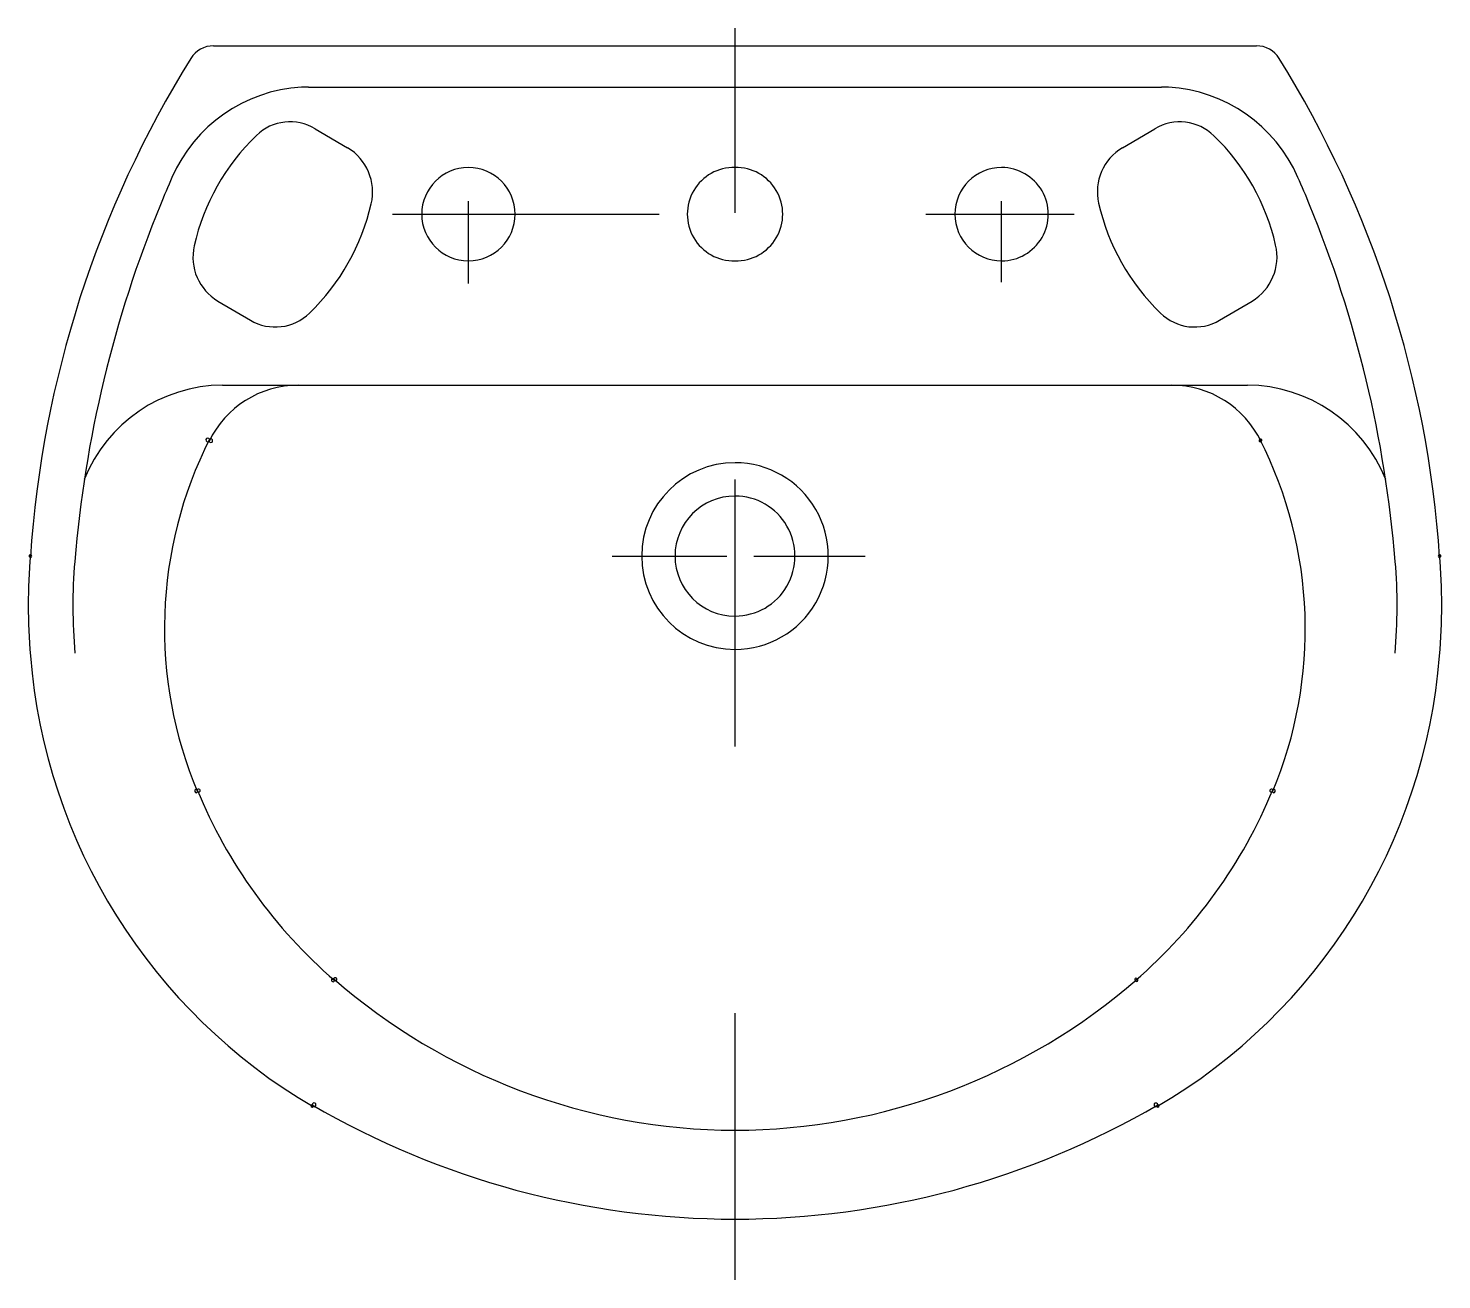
# Model space of a CAD drawing. Extents: x -995.382 to -994.852, y 923.724 to 924.193.
import ezdxf

# ---------------------------------------------------------------- set-up
doc = ezdxf.new("R2010")
doc.units = 0
doc.header["$LTSCALE"] = 0.2
doc.header["$MEASUREMENT"] = 0
doc.linetypes.add('AXES', pattern=[0.54, 0.3, -0.08, 0.08, -0.08])
doc.linetypes.add('CONTINU', pattern=[0])
doc.layers.get('0').update_dxf_attribs({"linetype": 'CONTINUOUS'})
doc.layers.add('DECA_EIXOS', color=5, linetype='AXES')

msp = doc.modelspace()

# ---------------------------------------------------------------- linework, layer by layer
at = {"linetype": 'CONTINU'}
for points in [[(-995.31291, 924.18665, 0.259366), (-995.32141, 924.18193)], [(-994.91324, 924.18193, 0.25938), (-994.92173, 924.18665)], [(-995.32141, 924.18193, 0.122809), (-995.3816, 923.99488)], [(-994.85304, 923.99488, 0.12278), (-994.91324, 924.18193)], [(-995.27996, 924.17115, 0.281858), (-995.32848, 924.13726)], [(-995.2773, 924.1711, 0.012098), (-995.27996, 924.17115)], [(-994.95468, 924.17115, 0.0121), (-994.95734, 924.1711)], [(-994.90618, 924.1373, 0.281861), (-994.95468, 924.17115)], [(-995.29681, 924.15305, 0.146495), (-995.32016, 924.1116)], [(-995.27476, 924.15556, 0.338656), (-995.29681, 924.15305)], [(-994.9377, 924.15291, 0.338656), (-994.95988, 924.15556)], [(-995.25376, 924.1274, 0.326756), (-995.26262, 924.14839)], [(-994.97203, 924.14838, 0.326238), (-994.98095, 924.12767)], [(-994.91455, 924.11192, 0.145787), (-994.9377, 924.15291)], [(-995.32848, 924.13726, 0.00625), (-995.33285, 924.12699)], [(-995.21732, 924.14101, 1), (-995.21732, 924.10601)], [(-995.21732, 924.10601, 1), (-995.21732, 924.14101)], [(-995.11732, 924.14101, 1.022977), (-995.11732, 924.10601)], [(-995.11732, 924.10601, 1.023004), (-995.11732, 924.14101)], [(-995.01732, 924.14101, 1), (-995.01732, 924.10601)], [(-995.01732, 924.10601, 1.000017), (-995.01732, 924.14101)], [(-994.90179, 924.12699, 0.006273), (-994.90618, 924.1373)], [(-995.33285, 924.12699, 0.076913), (-995.36496, 923.9933)], [(-995.27687, 924.08644, 0.144894), (-995.25376, 924.1274)], [(-994.98095, 924.12767, 0.145763), (-994.95774, 924.08641)], [(-994.86968, 923.9933, 0.076913), (-994.90179, 924.12699)], [(-995.32016, 924.1116, 0.326228), (-995.31124, 924.09094)], [(-994.92341, 924.09093, 0.326277), (-994.91455, 924.11192)], [(-995.29909, 924.08376, 0.33917), (-995.27687, 924.08644)], [(-994.95774, 924.08641, 0.338654), (-994.93555, 924.08376)], [(-995.30949, 924.05941, 0.305947), (-995.36136, 924.02401)], [(-995.28114, 924.05941, 0.286768), (-995.3146, 924.03831)], [(-994.92004, 924.03831, 0.286744), (-994.9535, 924.05941)], [(-994.87328, 924.02401, 0.305872), (-994.92514, 924.05941)], [(-995.31441, 924.03913, 0.220512), (-995.31887, 923.90685)], [(-995.31441, 924.03913, 3.006932), (-995.3146, 924.03831)], [(-995.3146, 924.03831, 3.072192), (-995.31441, 924.03913)], [(-994.92043, 924.03909, 1.278274), (-994.92004, 924.03831)], [(-994.92004, 924.03831, 1.266106), (-994.92043, 924.03909)], [(-994.91577, 923.90685, 0.220459), (-994.92043, 924.03909)], [(-995.11732, 924.03031, 1), (-995.11732, 923.96032)], [(-995.11732, 923.96032, 1.000038), (-995.11732, 924.03031)], [(-995.11732, 924.01782, 1), (-995.11732, 923.97282)], [(-995.11732, 923.97282, 1.000066), (-995.11732, 924.01782)], [(-995.38157, 923.99575, 0.043015), (-995.38157, 923.95795)], [(-995.38157, 923.99575, 1.147629), (-995.3816, 923.99488)], [(-995.3816, 923.99488, 1.20403), (-995.38157, 923.99575)], [(-994.85307, 923.99575, 1.204328), (-994.85304, 923.99488)], [(-994.85304, 923.99488, 1.148484), (-994.85307, 923.99575)], [(-994.85307, 923.95795, 0.043015), (-994.85307, 923.99575)], [(-995.36496, 923.9933, 0.042575), (-995.36486, 923.95885)], [(-994.86978, 923.95885, 0.042828), (-994.86968, 923.9933)], [(-995.38157, 923.95795, 0.245265), (-995.27557, 923.78887)], [(-994.95907, 923.78887, 0.245265), (-994.85307, 923.95795)], [(-995.31904, 923.90769, 2.403585), (-995.31887, 923.90685)], [(-995.31887, 923.90685, 2.446076), (-995.31904, 923.90769)], [(-995.31904, 923.90769, 0.116901), (-995.26749, 923.83611)], [(-994.96715, 923.83611, 0.116901), (-994.9156, 923.90769)], [(-994.9156, 923.90769, 2.432416), (-994.91577, 923.90685)], [(-994.91577, 923.90685, 2.404697), (-994.9156, 923.90769)], [(-995.26782, 923.83683, 0.180912), (-995.11732, 923.78002)], [(-995.11732, 923.78002, 0.180911), (-994.96649, 923.83668)], [(-994.96649, 923.83668, 1.557673), (-994.96715, 923.83611)], [(-994.96715, 923.83611, 1.563427), (-994.96649, 923.83668)], [(-995.27557, 923.78887, 3.663873), (-995.27595, 923.78952)], [(-995.27595, 923.78952, 0.132379), (-995.11732, 923.74668)], [(-995.11732, 923.74668, 0.132379), (-994.9587, 923.78952)], [(-994.9587, 923.78952, 3.679096), (-994.95907, 923.78887)]]:
    msp.add_lwpolyline(points, format="xyb", dxfattribs=at)
for points in [[(-995.31291, 924.18665), (-994.92173, 924.18665)], [(-995.2773, 924.1711), (-994.95734, 924.1711)], [(-995.27476, 924.15556), (-995.26262, 924.14839)], [(-994.97203, 924.14838), (-994.95988, 924.15556)], [(-995.31124, 924.09094), (-995.29909, 924.08376)], [(-994.93555, 924.08376), (-994.92341, 924.09093)], [(-995.30949, 924.05941), (-994.92514, 924.05941)]]:
    msp.add_lwpolyline(points, dxfattribs=at)
for points in [[(-995.26782, 923.83683, 1), (-995.26832, 923.83573, 1)], [(-995.26749, 923.83611, 1), (-995.267, 923.83721, 1)], [(-995.27595, 923.78952, 1), (-995.27594, 923.78865, 1)], [(-994.9587, 923.78952, 1), (-994.9587, 923.78865, 1)]]:
    msp.add_lwpolyline(points, format="xyb", close=True, dxfattribs=at)
at = {"layer": 'DECA_EIXOS'}
for points in [[(-995.11732, 923.72396), (-995.11732, 924.19322)], [(-995.21732, 924.09751), (-995.21732, 924.12837)], [(-995.01732, 924.098), (-995.01732, 924.12837)], [(-995.24575, 924.12351), (-994.9901, 924.12351)], [(-995.16342, 923.99532), (-995.1204, 923.99532)], [(-995.1103, 923.99532), (-995.06849, 923.99532)]]:
    msp.add_lwpolyline(points, dxfattribs=at)

doc.saveas('drawing.dxf')
